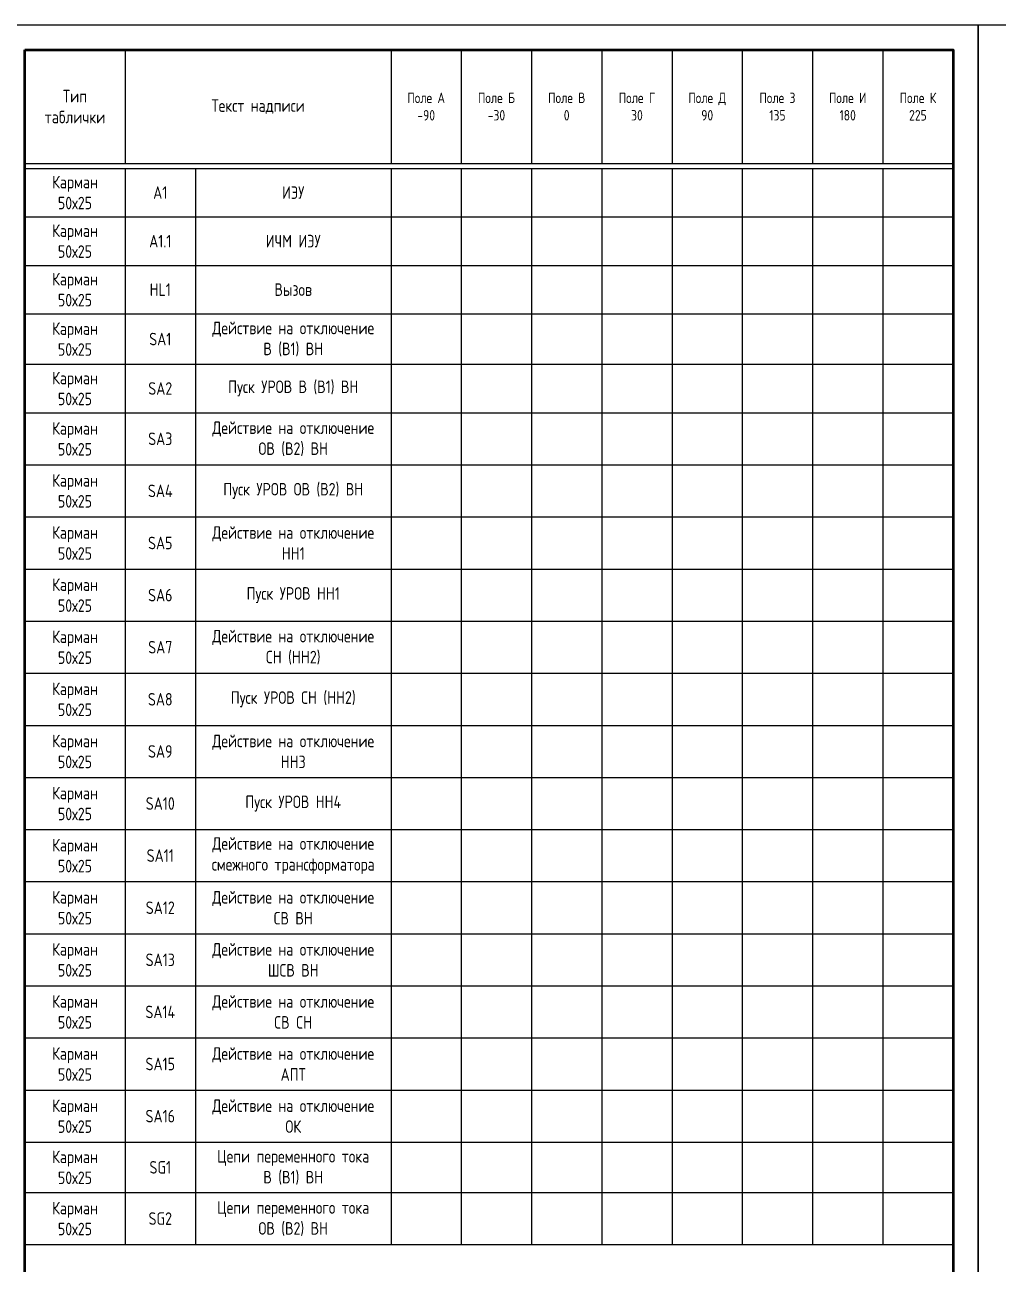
# Model space of a CAD drawing. Header units: millimetres. Extents: x -1117 to 4405, y -90 to 586.
# Drawn here: x -820 to -626, y 50 to 297 of the extents above; entities that cross this region are included whole.
import ezdxf

# ---------------------------------------------------------------- set-up
doc = ezdxf.new("R2010")
doc.units = ezdxf.units.MM
doc.styles.add('Gost_type_A', font='GOST_0.TTF')

# ---------------------------------------------------------------- blocks, each defined once
blk = doc.blocks.new('Формат_А4')
blk.add_lwpolyline([(0, 297), (0, 0), (-210, 0), (-210, 297)], close=True)
at = {"lineweight": 50}
blk.add_lwpolyline([(-190, 292), (-5, 292), (-5, 5), (-190, 5)], close=True, dxfattribs=at)
blk = doc.blocks.new('*T21')
at = {"color": 0, "linetype": 'ByBlock', "lineweight": -2, "transparency": 16777216}
for p, q in [((0, 0), (185, 0)), ((0, 0), (0, -238.09)), ((20, 0), (20, -22.61)), ((73, 0), (73, -22.61)), ((87, 0), (87, -22.61)), ((101, 0), (101, -22.61)), ((115, 0), (115, -22.61)), ((129, 0), (129, -22.61)), ((143, 0), (143, -22.61)), ((157, 0), (157, -22.61)), ((171, 0), (171, -22.61)), ((185, 0), (185, -238.09)), ((210, 0), (395, 0)), ((210, 0), (210, -178.03)), ((230, 0), (230, -22.61)), ((283, 0), (283, -22.61)), ((297, 0), (297, -22.61)), ((311, 0), (311, -22.61)), ((325, 0), (325, -22.61)), ((339, 0), (339, -22.61)), ((353, 0), (353, -22.61)), ((367, 0), (367, -22.61)), ((381, 0), (381, -22.61)), ((395, 0), (395, -178.03)), ((0, -22.61), (185, -22.61)), ((0, -23.61), (185, -23.61)), ((20, -23.61), (20, -238.09)), ((34, -23.61), (34, -238.09)), ((73, -23.61), (73, -238.09)), ((87, -23.61), (87, -238.09)), ((101, -23.61), (101, -238.09)), ((115, -23.61), (115, -238.09)), ((129, -23.61), (129, -238.09)), ((143, -23.61), (143, -238.09)), ((157, -23.61), (157, -238.09)), ((171, -23.61), (171, -238.09)), ((210, -22.61), (395, -22.61)), ((210, -23.61), (395, -23.61)), ((230, -23.61), (230, -178.03)), ((244, -23.61), (244, -178.03)), ((283, -23.61), (283, -178.03)), ((297, -23.61), (297, -178.03)), ((311, -23.61), (311, -178.03)), ((325, -23.61), (325, -178.03)), ((339, -23.61), (339, -178.03)), ((353, -23.61), (353, -178.03)), ((367, -23.61), (367, -178.03)), ((381, -23.61), (381, -178.03)), ((0, -33.28), (185, -33.28)), ((210, -34.17), (395, -34.17)), ((0, -42.95), (185, -42.95)), ((210, -48.36), (395, -48.36)), ((0, -52.62), (185, -52.62)), ((0, -62.64), (185, -62.64)), ((210, -63.09), (395, -63.09)), ((0, -72.31), (185, -72.31)), ((210, -77.46), (395, -77.46)), ((0, -82.7), (185, -82.7)), ((0, -93.08), (185, -93.08)), ((210, -91.83), (395, -91.83)), ((0, -103.46), (185, -103.46)), ((210, -106.2), (395, -106.2)), ((0, -113.85), (185, -113.85)), ((210, -120.56), (395, -120.56)), ((0, -124.23), (185, -124.23)), ((0, -134.61), (185, -134.61)), ((210, -134.93), (395, -134.93)), ((0, -145), (185, -145)), ((210, -149.3), (395, -149.3)), ((0, -155.38), (185, -155.38)), ((210, -163.66), (395, -163.66)), ((0, -165.76), (185, -165.76)), ((0, -176.15), (185, -176.15)), ((210, -178.03), (395, -178.03)), ((0, -186.53), (185, -186.53)), ((0, -196.91), (185, -196.91)), ((0, -207.3), (185, -207.3)), ((0, -217.68), (185, -217.68)), ((0, -227.71), (185, -227.71)), ((0, -238.09), (185, -238.09))]:
    blk.add_line(p, q, dxfattribs=at)
at = {"color": 0, "transparency": 16777216, "char_height": 2.5, "attachment_point": 5, "style": 'Gost_type_A'}
for s, insert, width in [('Тип таблички', (10, -11.3), 17), ('Текст надписи', (46.5, -11.3), 50), ('{\\H0.83333x;\\C256;Поле А \\P-90}', (80, -11.3), 11), ('{\\H0.83333x;\\C256;Поле Б\\P-30}', (94, -11.3), 11), ('{\\H0.83333x;\\C256;Поле В\\P0}', (108, -11.3), 11), ('{\\H0.83333x;\\C256;Поле Г\\P30}', (122, -11.3), 11), ('{\\H0.83333x;\\C256;Поле Д\\P90}', (136, -11.3), 11), ('{\\H0.83333x;\\C256;Поле З\\P135}', (150, -11.3), 11), ('{\\H0.83333x;\\C256;Поле И\\P180}', (164, -11.3), 11), ('{\\H0.83333x;\\C256;Поле К\\P225}', (178, -11.3), 11), ('Тип таблички', (220, -11.3), 17), ('Текст надписи', (256.5, -11.3), 50), ('{\\H0.83333x;\\C256;Поле А \\P-90}', (290, -11.3), 11), ('{\\H0.83333x;\\C256;Поле Б\\P-30}', (304, -11.3), 11), ('{\\H0.83333x;\\C256;Поле В\\P0}', (318, -11.3), 11), ('{\\H0.83333x;\\C256;Поле Г\\P30}', (332, -11.3), 11), ('{\\H0.83333x;\\C256;Поле Д\\P90}', (346, -11.3), 11), ('{\\H0.83333x;\\C256;Поле З\\P135}', (360, -11.3), 11), ('{\\H0.83333x;\\C256;Поле И\\P180}', (374, -11.3), 11), ('{\\H0.83333x;\\C256;Поле К\\P225}', (388, -11.3), 11), ('Карман\\P50х25', (10, -28.44), 17), ('Карман\\P50х25', (220, -28.89), 17), ('A1', (27, -28.44), 11), ('ИЭУ', (53.5, -28.44), 36), ('SG3', (237, -28.89), 11), ('{\\C256;Цепи переменного тока НН1}', (263.5, -28.89), 36), ('Карман\\P50х25', (10, -38.11), 17), ('A1.1', (27, -38.11), 11), ('ИЧМ ИЭУ', (53.5, -38.11), 36), ('Карман\\P50х25', (220, -41.27), 17), ('{\\C256;Цепи переменного тока СН (НН2)}', (263.5, -41.27), 36), ('SG4', (237, -41.27), 11), ('Карман\\P50х25', (10, -47.78), 17), ('HL1', (27, -47.78), 11), ('Вызов', (53.5, -47.78), 36), ('Карман\\P50х25', (10, -57.63), 17), ('Действие на отключение\\PВ (В1) ВН', (53.5, -57.63), 36), ('Карман\\P50х25', (220, -55.73), 17), ('{\\C256;Цепи переменного тока РЗН1}', (263.5, -55.73), 36), ('SA1', (27, -57.63), 11), ('SG5', (237, -55.73), 11), ('Карман\\P50х25', (10, -67.48), 17), ('SA2', (27, -67.48), 11), ('Пуск УРОВ В (В1) ВН', (53.5, -67.48), 36), ('Карман\\P50х25', (220, -70.28), 17), ('SG6', (237, -70.28), 11), ('{\\C256;Цепи переменного тока РЗН2}', (263.5, -70.28), 36), ('Действие на отключение\\PОВ (В2) ВН', (53.5, -77.51), 36), ('Карман\\P50х25', (10, -77.51), 17), ('SA3', (27, -77.51), 11), ('Карман\\P50х25', (220, -84.64), 17), ('{\\C256;Цепи переменного напряжения ТН НН1}', (263.5, -84.64), 36), ('SG7', (237, -84.64), 11), ('Карман\\P50х25', (10, -87.89), 17), ('Пуск УРОВ ОВ (В2) ВН', (53.5, -87.89), 36), ('SA4', (27, -87.89), 11), ('Карман\\P50х25', (10, -98.27), 17), ('Действие на отключение\\PНН1', (53.5, -98.27), 36), ('Карман\\P50х25', (220, -99.01), 17), ('{\\C256;Цепи переменного напряжения ТН СН (НН2)}', (263.5, -99.01), 36), ('SA5', (27, -98.27), 11), ('SG8', (237, -99.01), 11), ('Карман\\P50х25', (10, -108.66), 17), ('SA6', (27, -108.66), 11), ('Пуск УРОВ НН1', (53.5, -108.66), 36), ('Карман\\P50х25', (220, -113.38), 17), ('{\\C256;Цепи переменного напряжения ТН НН3}', (263.5, -113.38), 36), ('SG9', (237, -113.38), 11), ('Карман\\P50х25', (10, -119.04), 17), ('Действие на отключение\\PСН (НН2)', (53.5, -119.04), 36), ('SA7', (27, -119.04), 11), ('Карман\\P50х25', (220, -127.75), 17), ('{\\C256;Цепи переменного напряжения ТН НН4}', (263.5, -127.75), 36), ('Карман\\P50х25', (10, -129.42), 17), ('SA8', (27, -129.42), 11), ('Пуск УРОВ СН (НН2)', (53.5, -129.42), 36), ('SG10', (237, -127.75), 11), ('Карман\\P50х25', (10, -139.81), 17), ('Действие на отключение\\PНН3', (53.5, -139.81), 36), ('SA9', (27, -139.81), 11), ('Карман\\P50х25', (10, -150.19), 17), ('SA10', (27, -150.19), 11), ('Пуск УРОВ НН4', (53.5, -150.19), 36), ('Карман\\P50х25', (10, -160.57), 17), ('Действие на отключение\\Pсмежного трансформатора', (53.5, -160.57), 36), ('SA11', (27, -160.57), 11), ('Карман\\P50х25', (10, -170.96), 17), ('Действие на отключение\\PСВ ВН', (53.5, -170.96), 36), ('SA12', (27, -170.96), 11), ('Карман\\P50х25', (10, -181.34), 17), ('SA13', (27, -181.34), 11), ('Действие на отключение\\PШСВ ВН', (53.5, -181.34), 36), ('Карман\\P50х25', (10, -191.72), 17), ('Действие на отключение\\PСВ CН', (53.5, -191.72), 36), ('SA14', (27, -191.72), 11), ('Карман\\P50х25', (10, -202.1), 17), ('Действие на отключение\\PАПТ', (53.5, -202.1), 36), ('SA15', (27, -202.1), 11), ('Карман\\P50х25', (10, -212.49), 17), ('Действие на отключение\\PОК', (53.5, -212.49), 36), ('SA16', (27, -212.49), 11), ('Карман\\P50х25', (10, -222.69), 17), ('Цепи переменного тока \\PВ (В1) ВН', (53.5, -222.69), 36), ('SG1', (27, -222.69), 11), ('Карман\\P50х25', (10, -232.9), 17), ('Цепи переменного тока \\PОВ (В2) ВН', (53.5, -232.9), 36), ('SG2', (27, -232.9), 11)]:
    blk.add_mtext(s, dxfattribs=dict(at, insert=insert, width=width))

msp = doc.modelspace()

# ---------------------------------------------------------------- block references
at = {"color": 1}
for p in [(-630, 0), (-420, 0)]:
    msp.add_blockref('Формат_А4', p, dxfattribs=at)
msp.add_blockref('*T21', (-820, 292))

doc.saveas('drawing.dxf')
